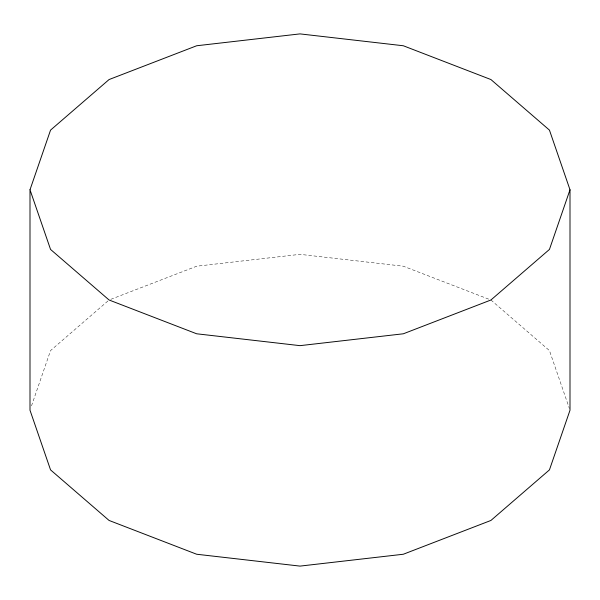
<?xml version="1.0" encoding="UTF-8"?>
<svg xmlns="http://www.w3.org/2000/svg" width="600" height="600" viewBox="0 0 600 600"><rect width="100%" height="100%" fill="white"/><g stroke="black" fill="none" stroke-linecap="round" stroke-linejoin="round"><path stroke-width="0.45" stroke-dasharray="3 2.25" d="M31.508 405.84L50.55 350.572L108.375 300.608M110.812 299.332L196.673 266.212L300 254.347L403.327 266.212L489.188 299.332M490.92 300L549.45 350.572L569.393 408.472"/><path stroke-width="0.9" d="M30 189.773L50.55 130.118L109.08 79.545L196.673 45.758L300 33.892L403.327 45.758L490.92 79.545L549.45 130.118L570 189.773L570 410.228L549.45 469.882L490.92 520.455L403.327 554.243L300 566.107L196.673 554.243L109.08 520.455L50.55 469.882L30 410.228L30 189.773L50.55 249.428L109.08 300L196.673 333.788L300 345.653L403.327 333.788L490.92 300L549.45 249.428L570 189.773"/></g></svg>
